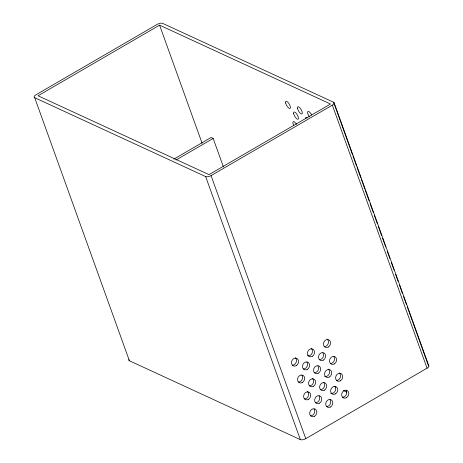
<?xml version="1.0" encoding="UTF-8"?>
<svg xmlns="http://www.w3.org/2000/svg" width="463" height="463" viewBox="0 0 463 463"><rect width="100%" height="100%" fill="white"/><g stroke="black" fill="none" stroke-linecap="round" stroke-linejoin="round"><path stroke-width="0.69" d="M159.579 25.152L38.024 95.766L208.981 174.638L330.541 104.025L159.579 25.152L202.134 143.351M173.77 159.162L211.093 137.482L213.171 138.443L223.438 166.958M175.992 160.042L213.171 138.443M34.69 97.705L205.647 176.577A4.126 1.754 -19.8 0 0 211.064 175.599L332.353 105.142A4.126 1.754 -19.8 0 0 333.603 102.242L162.646 23.37A4.126 1.754 -19.8 0 0 157.235 24.348L35.94 94.805A4.126 1.754 -19.8 0 0 34.69 97.705L129.397 360.758L300.354 439.63A4.126 1.754 -19.8 0 0 305.765 438.652L427.06 368.195A4.126 1.754 -19.8 0 0 428.31 365.295L407.266 306.842M334.292 386.368L335.606 386.97M343.477 390.604L346.735 392.109M334.199 102.983L428.906 366.036M333.603 102.242L352.447 154.584M352.939 155.944L356.608 166.136M357.1 167.496L360.77 177.694M361.256 179.054L364.931 189.251M365.417 190.606L369.086 200.803M370.07 203.523L373.247 212.361M374.226 215.081L377.409 223.913M378.387 226.633L381.57 235.47M382.548 238.19L385.731 247.028M387.195 251.102L389.892 258.58M391.357 262.66L394.048 270.137M395.518 274.212L398.209 281.689M399.436 285.092L402.37 293.247M403.591 296.644L406.531 304.804M332.353 105.142L427.06 368.195M211.064 175.599L305.765 438.652M205.647 176.577L300.354 439.63M327.179 339.13A4.126 3.432 -65.2 0 1 328.174 343.685A4.126 3.432 -65.2 0 1 324.355 346.579M333.892 356.666A4.126 3.432 -65.2 0 1 334.037 361.059A4.126 3.432 -65.2 0 1 330.432 363.461M314.059 409.008A4.126 3.432 -65.2 0 1 314.203 413.401A4.126 3.432 -65.2 0 1 310.598 415.803M307.345 391.478A4.126 3.432 -65.2 0 1 308.341 396.027A4.126 3.432 -65.2 0 1 304.521 398.927M319.019 395.923A4.126 3.432 -65.2 0 1 319.157 400.316A4.126 3.432 -65.2 0 1 315.558 402.717M301.905 375.25A4.126 3.432 -65.2 0 1 302.044 379.643A4.126 3.432 -65.2 0 1 298.444 382.044M295.186 357.714A4.126 3.432 -65.2 0 1 296.187 362.269A4.126 3.432 -65.2 0 1 292.367 365.162M306.865 362.164A4.126 3.432 -65.2 0 1 307.004 366.557A4.126 3.432 -65.2 0 1 303.404 368.959M312.299 378.393A4.126 3.432 -65.2 0 1 313.301 382.942A4.126 3.432 -65.2 0 1 309.481 385.835M323.487 382.305A4.126 3.432 -65.2 0 1 324.25 386.946A4.126 3.432 -65.2 0 1 320.321 389.62M330.055 399.719A4.126 3.432 -65.2 0 1 330.194 404.112A4.126 3.432 -65.2 0 1 326.594 406.514M317.896 365.961A4.126 3.432 -65.2 0 1 318.04 370.348A4.126 3.432 -65.2 0 1 314.435 372.75M311.182 348.425A4.126 3.432 -65.2 0 1 311.964 353.472A4.126 3.432 -65.2 0 1 307.467 355.711M322.856 352.875A4.126 3.432 -65.2 0 1 323 357.262A4.126 3.432 -65.2 0 1 319.395 359.664M328.296 369.098A4.126 3.432 -65.2 0 1 329.077 374.145A4.126 3.432 -65.2 0 1 324.58 376.39M339.333 372.894A4.126 3.432 -65.2 0 1 340.328 377.443A4.126 3.432 -65.2 0 1 336.508 380.343M346.046 390.431A4.126 3.432 -65.2 0 1 346.191 394.817A4.126 3.432 -65.2 0 1 342.585 397.219M335.009 386.634A4.126 3.432 -65.2 0 1 334.882 391.49A4.126 3.432 -65.2 0 1 330.657 393.266M129.397 360.758A4.126 1.754 -19.8 0 1 128.899 359.508M309.469 116.85A4.126 1.476 59.8 0 1 307.907 111.514A4.126 1.476 59.8 0 1 311.726 115.061M305.482 118.511A4.126 1.476 59.8 0 1 307.229 117.949M293.646 125.247A4.126 1.476 59.8 0 1 293.363 121.647A4.126 1.476 59.8 0 1 296.499 124.339M314.516 416.266A4.126 3.432 -65.2 0 0 315.5 409.315A4.126 3.432 -65.2 0 0 309.73 412.672A4.126 3.432 -65.2 0 0 314.516 416.266M308.439 399.39A4.126 3.432 -65.2 0 0 309.423 392.433A4.126 3.432 -65.2 0 0 303.653 395.79A4.126 3.432 -65.2 0 0 308.439 399.39M302.362 382.507A4.126 3.432 -65.2 0 0 303.346 375.557A4.126 3.432 -65.2 0 0 297.576 378.908A4.126 3.432 -65.2 0 0 302.362 382.507M296.285 365.625A4.126 3.432 -65.2 0 0 297.269 358.675A4.126 3.432 -65.2 0 0 291.499 362.025A4.126 3.432 -65.2 0 0 296.285 365.625M330.507 406.977A4.126 3.432 -65.2 0 0 331.496 400.026A4.126 3.432 -65.2 0 0 325.726 403.377A4.126 3.432 -65.2 0 0 330.507 406.977M324.245 390.199A4.126 3.432 -65.2 0 0 325.57 383.266A4.126 3.432 -65.2 0 0 319.684 386.275A4.126 3.432 -65.2 0 0 324.245 390.199M318.353 373.213A4.126 3.432 -65.2 0 0 319.343 366.262A4.126 3.432 -65.2 0 0 313.567 369.619A4.126 3.432 -65.2 0 0 318.353 373.213M312.276 356.336A4.126 3.432 -65.2 0 0 313.266 349.386A4.126 3.432 -65.2 0 0 307.49 352.737A4.126 3.432 -65.2 0 0 312.276 356.336M346.503 397.682A4.126 3.432 -65.2 0 0 347.487 390.731A4.126 3.432 -65.2 0 0 341.717 394.088A4.126 3.432 -65.2 0 0 346.503 397.682M340.427 380.806A4.126 3.432 -65.2 0 0 341.41 373.855A4.126 3.432 -65.2 0 0 335.64 377.206A4.126 3.432 -65.2 0 0 340.427 380.806M334.35 363.924A4.126 3.432 -65.2 0 0 335.334 356.973A4.126 3.432 -65.2 0 0 329.563 360.324A4.126 3.432 -65.2 0 0 334.35 363.924M328.273 347.042A4.126 3.432 -65.2 0 0 329.257 340.091A4.126 3.432 -65.2 0 0 323.487 343.442A4.126 3.432 -65.2 0 0 328.273 347.042M319.476 403.18A4.126 3.432 -65.2 0 0 320.46 396.23A4.126 3.432 -65.2 0 0 314.69 399.581A4.126 3.432 -65.2 0 0 319.476 403.18M335.467 393.891A4.126 3.432 -65.2 0 0 336.456 386.941A4.126 3.432 -65.2 0 0 330.68 390.292A4.126 3.432 -65.2 0 0 335.467 393.891M313.393 386.304A4.126 3.432 -65.2 0 0 314.383 379.347A4.126 3.432 -65.2 0 0 308.613 382.704A4.126 3.432 -65.2 0 0 313.393 386.304M329.39 377.009A4.126 3.432 -65.2 0 0 330.379 370.059A4.126 3.432 -65.2 0 0 324.604 373.41A4.126 3.432 -65.2 0 0 329.39 377.009M307.316 369.422A4.126 3.432 -65.2 0 0 308.306 362.471A4.126 3.432 -65.2 0 0 302.536 365.822A4.126 3.432 -65.2 0 0 307.316 369.422M323.313 360.127A4.126 3.432 -65.2 0 0 324.297 353.176A4.126 3.432 -65.2 0 0 318.527 356.533A4.126 3.432 -65.2 0 0 323.313 360.127M297.547 108.516A4.126 1.476 59.8 0 0 301.644 113.996A4.126 1.476 59.8 0 0 300.458 108.545A4.126 1.476 59.8 0 0 297.547 108.516M285.648 103.029A4.126 1.476 59.8 0 0 289.745 108.51A4.126 1.476 59.8 0 0 288.565 103.058A4.126 1.476 59.8 0 0 285.648 103.029M293.681 113.771A4.126 1.476 59.8 0 0 297.778 119.257A4.126 1.476 59.8 0 0 296.592 113.8A4.126 1.476 59.8 0 0 293.681 113.771"/></g></svg>
